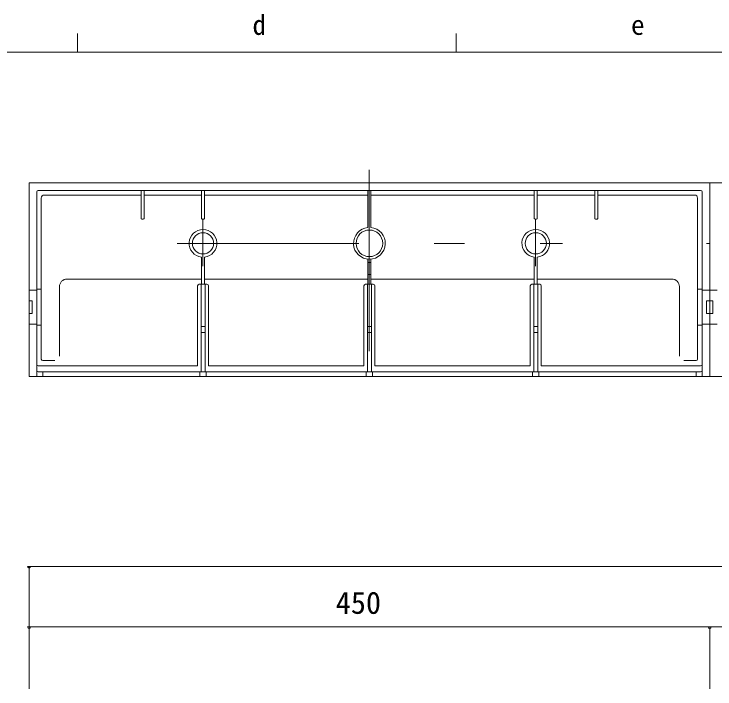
# Model space of a CAD drawing. Units: millimetres, scale not verified. Extents: x -1916 to 1917, y -1364 to 1364.
# Drawn here: x -1144.6 to -681.1, y 917.5 to 1364.1 of the extents above; entities that cross this region are included whole.
import ezdxf
from ezdxf.enums import TextEntityAlignment as Align

# ---------------------------------------------------------------- set-up
doc = ezdxf.new("R2010")
doc.units = ezdxf.units.MM
doc.header["$LTSCALE"] = 10
doc.linetypes.add('USER5', pattern=[24, 12, -5, 2, -5])
for name, color, linetype, lineweight in [('0-2_A-3', 3, 'USER5', 18), ('0-5_A-6', 7, 'Continuous', 18), ('0-7_A-9', 3, 'Continuous', 18), ('0-C_B-0', 3, 'Continuous', 18), ('F-4', 7, 'Continuous', 18)]:
    doc.layers.add(name, color=color, linetype=linetype, lineweight=lineweight)
doc.styles.add('ＭＳ ゴシック', font='')
doc.styles.get('ＭＳ ゴシック').set_extended_font_data('MS Gothic')

msp = doc.modelspace()

# ---------------------------------------------------------------- linework, layer by layer
at = {"layer": '0-2_A-3'}
for p, q in [((-909.71, 1261.09), (-909.71, 1115.64)), ((-1019.71, 1197.24), (-1019.71, 1228.48)), ((-799.71, 1197.24), (-799.71, 1228.48)), ((-1036.7, 1212.36), (-782.02, 1212.36))]:
    msp.add_line(p, q, dxfattribs=at)
at = {"layer": '0-5_A-6'}
for p, q in [((-1133.62, 998.53), (-1135.62, 998.53)), ((-1134.62, 998.53), (-1134.62, 917.52)), ((-1134.62, 998.53), (219.38, 998.53)), ((-1133.62, 958.56), (-1135.62, 958.56)), ((-1134.62, 958.56), (-234.62, 958.56)), ((-683.62, 958.56), (-685.62, 958.56)), ((-683.62, 958.56), (-685.62, 958.56)), ((-684.62, 917.52), (-684.62, 958.56))]:
    msp.add_line(p, q, dxfattribs=at)
for centre in [(-1134.62, 998.53), (-1134.62, 958.56), (-684.62, 958.56), (-684.62, 958.56)]:
    msp.add_arc(centre, 1, 180, 0, dxfattribs=at)
at = {"layer": '0-7_A-9'}
for p, q in [((-684.62, 1252.36), (-684.62, 1124.36)), ((-234.62, 1252.36), (-684.62, 1252.36)), ((-679.62, 1181.42), (-684.62, 1181.42)), ((-682.62, 1174.28), (-684.62, 1174.28)), ((-682.62, 1165.98), (-682.62, 1174.28)), ((-682.62, 1165.98), (-684.62, 1165.98)), ((-684.62, 1158.84), (-679.62, 1158.84)), ((-684.62, 1124.36), (-234.62, 1124.36))]:
    msp.add_line(p, q, dxfattribs=at)
at = {"layer": '0-C_B-0'}
for p, q in [((-1134.62, 1252.36), (-1134.62, 1124.36)), ((-684.62, 1252.36), (-1134.62, 1252.36)), ((-684.62, 1252.36), (-684.62, 1124.36)), ((-1128.62, 1247.36), (-690.62, 1247.36)), ((-1060.62, 1228.86), (-1060.62, 1247.36)), ((-1058.62, 1228.86), (-1058.62, 1247.36)), ((-1020.62, 1228.86), (-1020.62, 1247.36)), ((-1018.62, 1228.86), (-1018.62, 1247.36)), ((-910.62, 1247.36), (-910.62, 1222.81)), ((-908.62, 1247.36), (-908.62, 1222.81)), ((-800.62, 1228.86), (-800.62, 1247.36)), ((-798.62, 1228.86), (-798.62, 1247.36)), ((-760.62, 1228.86), (-760.62, 1247.36)), ((-758.62, 1228.86), (-758.62, 1247.36)), ((-1129.62, 1124.36), (-1129.62, 1246.36)), ((-1126.6, 1135.81), (-1126.6, 1242.34)), ((-1124.6, 1244.34), (-1060.62, 1244.34)), ((-1058.62, 1244.34), (-1020.62, 1244.34)), ((-1018.62, 1244.34), (-910.62, 1244.34)), ((-908.62, 1244.34), (-800.62, 1244.34)), ((-798.62, 1244.34), (-760.62, 1244.34)), ((-758.62, 1244.34), (-694.94, 1244.34)), ((-692.64, 1135.81), (-692.64, 1242.34)), ((-689.62, 1124.36), (-689.62, 1246.36)), ((-1059.12, 1228.36), (-1060.12, 1228.36)), ((-1019.12, 1228.36), (-1020.12, 1228.36)), ((-800.12, 1228.36), (-799.12, 1228.36)), ((-760.12, 1228.36), (-759.12, 1228.36)), ((-686.62, 1212.36), (-684.62, 1212.36)), ((-1020.62, 1203.25), (-1020.62, 1185.3)), ((-1018.62, 1203.25), (-1018.62, 1185.3)), ((-910.62, 1201.91), (-910.62, 1185.3)), ((-908.62, 1201.91), (-908.62, 1185.3)), ((-800.62, 1203.25), (-800.62, 1185.3)), ((-798.62, 1203.25), (-798.62, 1185.3)), ((-908.62, 1199.7), (-910.62, 1199.7)), ((-908.62, 1191.7), (-910.62, 1191.7)), ((-1109.57, 1188.72), (-1020.62, 1188.72)), ((-1018.62, 1188.72), (-910.62, 1188.72)), ((-908.62, 1188.72), (-800.62, 1188.72)), ((-798.62, 1188.72), (-709.67, 1188.72)), ((-1129.62, 1182.13), (-1126.6, 1182.13)), ((-1114.57, 1137.81), (-1114.57, 1183.72)), ((-1023.21, 1131.23), (-1023.21, 1184.3)), ((-1017.03, 1185.3), (-1022.21, 1185.3)), ((-1020.92, 1127.36), (-1020.92, 1185.3)), ((-1018.32, 1127.36), (-1018.32, 1185.3)), ((-1016.03, 1131.23), (-1016.03, 1184.3)), ((-913.21, 1131.23), (-913.21, 1184.3)), ((-907.03, 1185.3), (-912.21, 1185.3)), ((-910.92, 1127.36), (-910.92, 1185.3)), ((-908.32, 1127.36), (-908.32, 1185.3)), ((-906.03, 1131.23), (-906.03, 1184.3)), ((-803.21, 1131.23), (-803.21, 1184.3)), ((-802.21, 1185.3), (-797.03, 1185.3)), ((-800.92, 1127.36), (-800.92, 1185.3)), ((-798.32, 1127.36), (-798.32, 1185.3)), ((-796.03, 1131.23), (-796.03, 1184.3)), ((-704.67, 1137.81), (-704.67, 1183.72)), ((-689.62, 1182.13), (-692.64, 1182.13)), ((-1129.62, 1181.42), (-1134.62, 1181.42)), ((-689.62, 1181.42), (-684.62, 1181.42)), ((-1132.62, 1174.28), (-1134.62, 1174.28)), ((-1132.62, 1165.98), (-1132.62, 1174.28)), ((-686.62, 1165.98), (-686.62, 1174.28)), ((-686.62, 1174.28), (-684.62, 1174.28)), ((-1132.62, 1165.98), (-1134.62, 1165.98)), ((-686.62, 1165.98), (-684.62, 1165.98)), ((-1134.62, 1158.84), (-1129.62, 1158.84)), ((-684.62, 1158.84), (-689.62, 1158.84)), ((-1126.6, 1158.13), (-1129.62, 1158.13)), ((-1018.32, 1157.36), (-1020.92, 1157.36)), ((-908.32, 1157.36), (-910.92, 1157.36)), ((-800.92, 1157.36), (-798.32, 1157.36)), ((-692.64, 1158.13), (-689.62, 1158.13)), ((-1018.32, 1153.34), (-1020.92, 1153.34)), ((-908.32, 1153.34), (-910.92, 1153.34)), ((-800.92, 1153.34), (-798.32, 1153.34)), ((-1023.21, 1131.23), (-1128.62, 1131.23)), ((-1125.6, 1134.81), (-1117.57, 1134.81)), ((-913.21, 1131.23), (-1016.03, 1131.23)), ((-906.03, 1131.23), (-803.21, 1131.23)), ((-796.03, 1131.23), (-690.62, 1131.23)), ((-693.64, 1134.81), (-701.67, 1134.81)), ((-1128.62, 1127.36), (-690.62, 1127.36)), ((-1125.62, 1124.36), (-1125.62, 1127.36)), ((-1021.72, 1127.36), (-1021.72, 1124.36)), ((-1017.52, 1127.36), (-1017.52, 1124.36)), ((-911.72, 1127.36), (-911.72, 1124.36)), ((-907.52, 1127.36), (-907.52, 1124.36)), ((-801.72, 1127.36), (-801.72, 1124.36)), ((-797.52, 1127.36), (-797.52, 1124.36)), ((-693.62, 1124.36), (-693.62, 1127.36)), ((-1134.62, 1124.36), (-684.62, 1124.36))]:
    msp.add_line(p, q, dxfattribs=at)
for centre, radius in [((-1019.62, 1212.36), 7), ((-909.62, 1212.36), 8.8), ((-799.62, 1212.36), 7)]:
    msp.add_circle(centre, radius, dxfattribs=at)
for centre, radius, start, end in [((-1128.62, 1246.36), 1, 90, 180), ((-690.62, 1246.36), 1, 0, 90), ((-1124.6, 1242.34), 2, 90, 180), ((-694.64, 1242.34), 2, 0, 90), ((-1060.12, 1228.86), 0.5, 180, 270), ((-1059.12, 1228.86), 0.5, 270, 0), ((-1020.12, 1228.86), 0.5, 180, 270), ((-1019.12, 1228.86), 0.5, 270, 0), ((-800.12, 1228.86), 0.5, 180, 270), ((-799.12, 1228.86), 0.5, 270, 0), ((-760.12, 1228.86), 0.5, 180, 270), ((-759.12, 1228.86), 0.5, 270, 0), ((-1019.62, 1212.36), 9.17, 276.2626, 263.7374), ((-909.62, 1212.36), 10.5, 95.465, 84.535), ((-799.62, 1212.36), 9.17, 276.2626, 263.7374), ((-1109.57, 1183.72), 5, 90, 180), ((-709.67, 1183.72), 5, 0, 90), ((-1022.21, 1184.3), 1, 90, 180), ((-1017.03, 1184.3), 1, 0, 90), ((-912.21, 1184.3), 1, 90, 180), ((-907.03, 1184.3), 1, 0, 90), ((-802.21, 1184.3), 1, 90, 180), ((-797.03, 1184.3), 1, 0, 90), ((-1125.6, 1135.81), 1, 180, 270), ((-693.64, 1135.81), 1, 270, 0), ((-1128.62, 1132.23), 1, 180, 270), ((-690.62, 1132.23), 1, 270, 360), ((-1128.62, 1128.36), 1, 180, 270), ((-690.62, 1128.36), 1, 270, 0)]:
    msp.add_arc(centre, radius, start, end, dxfattribs=at)
at = {"layer": 'F-4'}
for p, q in [((-1102.57, 1338.76), (-1102.57, 1351.27)), ((-852.3, 1338.76), (-852.3, 1351.27)), ((-1915.97, 1338.76), (1900.73, 1338.76))]:
    msp.add_line(p, q, dxfattribs=at)

# ---------------------------------------------------------------- texts
at = {"layer": '0-5_A-6', "style": 'ＭＳ ゴシック'}
msp.add_text('450', height=14.66, dxfattribs=at).set_placement((-931.85, 962.84), align=Align.BOTTOM_LEFT)
at = {"layer": 'F-4', "style": 'ＭＳ ゴシック'}
for s, p in [('d', (-986.95, 1346.33)), ('e', (-736.67, 1346.33))]:
    msp.add_text(s, height=13.2, dxfattribs=at).set_placement(p, align=Align.BOTTOM_LEFT)

doc.saveas('drawing.dxf')
